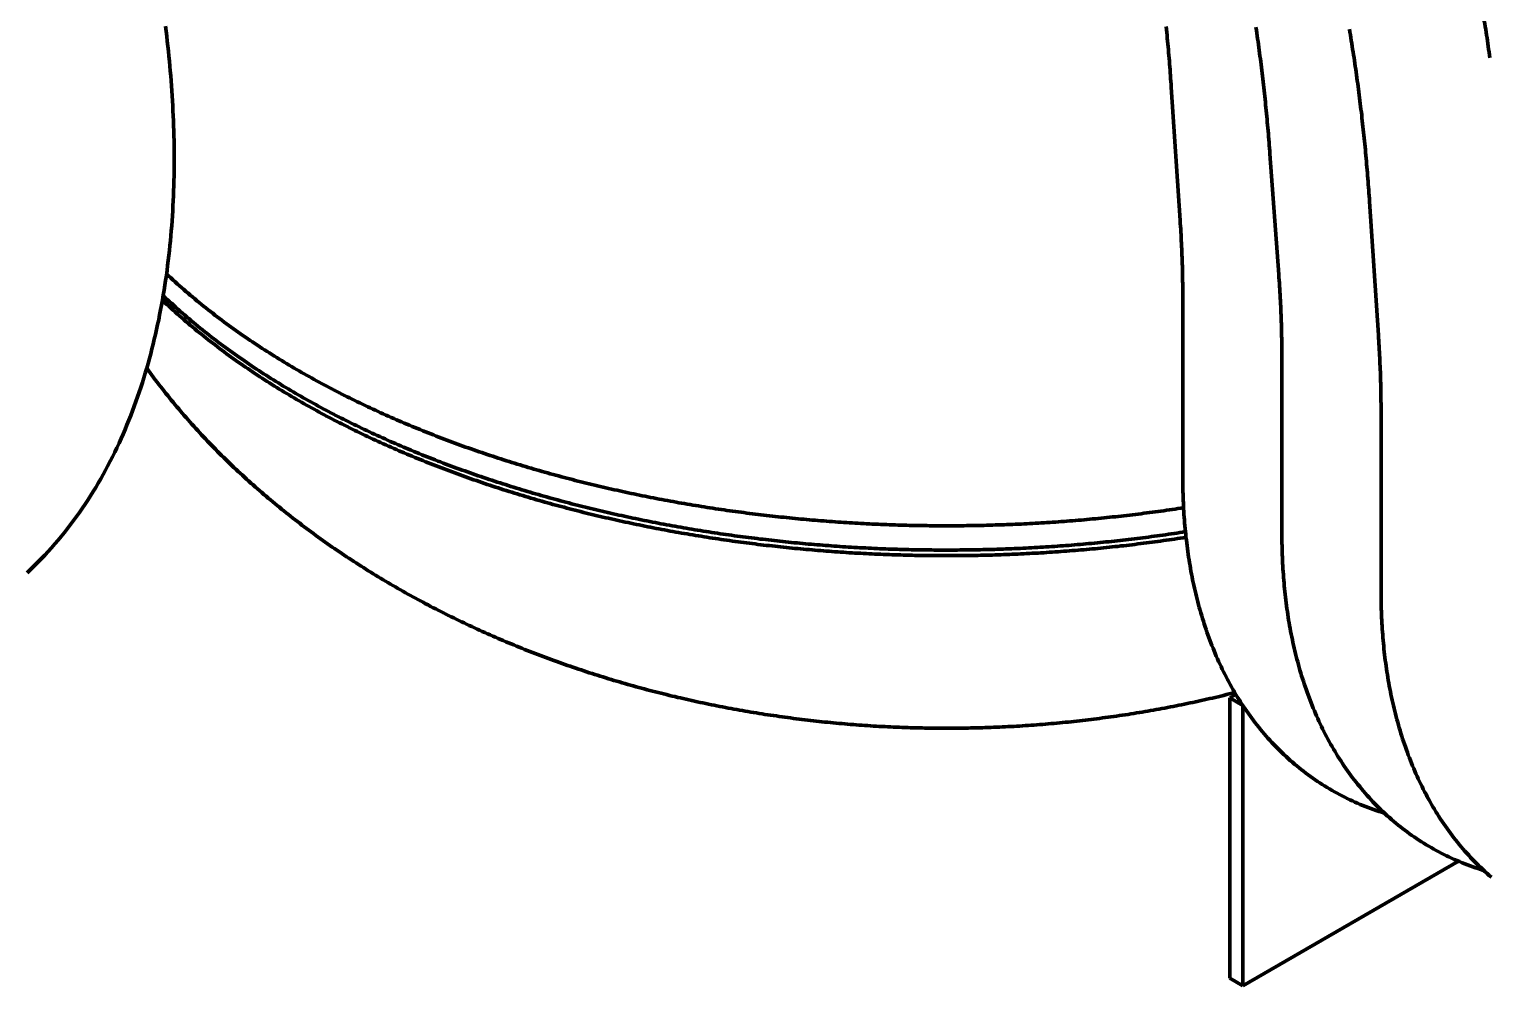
# Model space of a CAD drawing. Header units: millimetres. Extents: x 0 to 2382, y 0 to 420.
# Drawn here: x 309.89 to 335.41, y 52.69 to 69.4 of the extents above; entities that cross this region are included whole.
import ezdxf

# ---------------------------------------------------------------- set-up
doc = ezdxf.new("R2010")
doc.units = ezdxf.units.MM
doc.layers.add('01-VISIBLE', color=7, linetype='CONTINUOUS', lineweight=70)

msp = doc.modelspace()

# ---------------------------------------------------------------- linework, layer by layer
at = {"layer": '01-VISIBLE'}
for p, q in [((330.002, 66.059), (329.846, 68.389)), ((331.725, 65.116), (331.571, 67.223)), ((333.467, 64.058), (333.311, 66.389)), ((330.048, 61.573), (330.048, 64.653)), ((331.78, 60.572), (331.78, 63.581)), ((333.513, 59.572), (333.513, 62.653)), ((330.976, 57.777), (330.869, 57.715)), ((330.869, 52.816), (330.869, 57.715)), ((330.869, 57.715), (331.096, 57.584)), ((331.097, 57.585), (331.096, 57.584)), ((331.096, 52.685), (331.096, 57.584)), ((334.866, 54.862), (331.096, 52.685)), ((330.869, 52.816), (331.096, 52.685))]:
    msp.add_line(p, q, dxfattribs=at)
for points in [[(335.415, 68.901), (335.408, 68.951), (335.401, 69.001), (335.393, 69.051), (335.386, 69.101), (335.379, 69.15), (335.371, 69.2), (335.364, 69.25), (335.356, 69.3), (335.349, 69.35), (335.341, 69.399), (335.333, 69.449), (335.325, 69.499), (335.317, 69.549), (335.309, 69.599), (335.301, 69.648), (335.292, 69.698), (335.284, 69.748), (335.276, 69.797)], [(309.851, 59.904), (309.915, 59.964), (309.978, 60.025), (310.04, 60.086), (310.101, 60.148), (310.161, 60.211), (310.221, 60.275), (310.279, 60.34), (310.337, 60.406), (310.394, 60.472), (310.45, 60.539), (310.505, 60.607), (310.559, 60.675), (310.612, 60.744), (310.665, 60.814), (310.716, 60.885), (310.767, 60.956), (310.817, 61.028), (310.866, 61.1), (310.914, 61.173), (310.961, 61.247), (311.007, 61.321), (311.052, 61.395), (311.097, 61.471), (311.14, 61.546), (311.183, 61.622), (311.225, 61.699), (311.266, 61.776), (311.306, 61.854), (311.346, 61.932), (311.384, 62.01), (311.422, 62.089), (311.459, 62.168), (311.495, 62.247), (311.53, 62.327), (311.565, 62.407), (311.598, 62.488), (311.631, 62.569), (311.663, 62.65), (311.695, 62.732), (311.725, 62.814), (311.755, 62.896), (311.784, 62.978), (311.812, 63.061), (311.84, 63.143), (311.867, 63.227), (311.893, 63.31), (311.918, 63.393), (311.943, 63.477), (311.967, 63.561), (311.99, 63.645), (312.013, 63.73), (312.035, 63.814), (312.056, 63.899), (312.076, 63.984), (312.096, 64.069), (312.116, 64.154), (312.134, 64.239), (312.152, 64.325), (312.169, 64.411), (312.186, 64.496), (312.202, 64.582), (312.218, 64.668), (312.232, 64.754), (312.247, 64.84), (312.26, 64.927), (312.273, 65.013), (312.286, 65.099), (312.298, 65.186), (312.309, 65.272), (312.32, 65.359), (312.33, 65.446), (312.339, 65.533), (312.348, 65.62), (312.357, 65.706), (312.365, 65.793), (312.372, 65.88), (312.379, 65.968), (312.385, 66.055), (312.391, 66.142), (312.397, 66.229), (312.401, 66.316), (312.406, 66.403), (312.41, 66.491), (312.413, 66.578), (312.416, 66.665), (312.418, 66.752), (312.42, 66.84), (312.421, 66.927), (312.422, 67.014), (312.423, 67.102), (312.423, 67.189), (312.422, 67.276), (312.421, 67.364), (312.42, 67.451), (312.418, 67.538), (312.416, 67.626), (312.413, 67.713), (312.41, 67.8), (312.406, 67.887), (312.402, 67.975), (312.398, 68.062), (312.393, 68.149), (312.388, 68.236), (312.382, 68.323), (312.376, 68.411), (312.369, 68.498), (312.362, 68.585), (312.355, 68.672), (312.347, 68.759), (312.339, 68.846), (312.331, 68.933), (312.322, 69.02), (312.312, 69.106), (312.303, 69.193), (312.293, 69.28), (312.282, 69.367), (312.272, 69.453)], [(329.846, 68.389), (329.843, 68.44), (329.839, 68.49), (329.836, 68.541), (329.832, 68.591), (329.828, 68.641), (329.825, 68.692), (329.821, 68.742), (329.817, 68.793), (329.813, 68.843), (329.809, 68.894), (329.804, 68.944), (329.8, 68.994), (329.796, 69.045), (329.791, 69.095), (329.787, 69.146), (329.782, 69.196), (329.777, 69.246), (329.773, 69.297), (329.768, 69.347), (329.763, 69.397), (329.758, 69.448)], [(331.571, 67.223), (331.567, 67.273), (331.563, 67.324), (331.559, 67.374), (331.555, 67.425), (331.551, 67.475), (331.547, 67.525), (331.543, 67.576), (331.538, 67.626), (331.534, 67.677), (331.53, 67.727), (331.525, 67.777), (331.52, 67.828), (331.516, 67.878), (331.511, 67.929), (331.506, 67.979), (331.501, 68.029), (331.496, 68.08), (331.491, 68.13), (331.486, 68.18), (331.48, 68.231), (331.475, 68.281), (331.469, 68.331), (331.464, 68.382), (331.458, 68.432), (331.453, 68.482), (331.447, 68.533), (331.441, 68.583), (331.435, 68.633), (331.429, 68.683), (331.423, 68.734), (331.416, 68.784), (331.41, 68.834), (331.404, 68.884), (331.397, 68.934), (331.391, 68.985), (331.384, 69.035), (331.377, 69.085), (331.37, 69.135), (331.363, 69.185), (331.356, 69.235), (331.349, 69.285), (331.342, 69.335), (331.335, 69.385), (331.327, 69.436)], [(333.311, 66.389), (333.308, 66.439), (333.304, 66.49), (333.301, 66.54), (333.297, 66.591), (333.293, 66.641), (333.289, 66.691), (333.286, 66.742), (333.282, 66.792), (333.278, 66.843), (333.273, 66.893), (333.269, 66.944), (333.265, 66.994), (333.261, 67.044), (333.256, 67.095), (333.252, 67.145), (333.247, 67.196), (333.242, 67.246), (333.238, 67.296), (333.233, 67.347), (333.228, 67.397), (333.223, 67.447), (333.218, 67.498), (333.212, 67.548), (333.207, 67.598), (333.202, 67.649), (333.196, 67.699), (333.191, 67.749), (333.185, 67.8), (333.179, 67.85), (333.174, 67.9), (333.168, 67.95), (333.162, 68.001), (333.156, 68.051), (333.15, 68.101), (333.143, 68.151), (333.137, 68.201), (333.131, 68.252), (333.124, 68.302), (333.118, 68.352), (333.111, 68.402), (333.104, 68.452), (333.097, 68.502), (333.091, 68.552), (333.083, 68.603), (333.076, 68.653), (333.069, 68.703), (333.062, 68.753), (333.055, 68.803), (333.047, 68.853), (333.04, 68.903), (333.032, 68.953), (333.024, 69.003), (333.016, 69.053), (333.009, 69.103), (333.001, 69.153), (332.992, 69.203), (332.984, 69.253), (332.976, 69.303), (332.968, 69.352), (332.959, 69.402)], [(330.048, 64.653), (330.048, 64.704), (330.048, 64.754), (330.047, 64.804), (330.047, 64.854), (330.046, 64.905), (330.046, 64.955), (330.045, 65.005), (330.044, 65.055), (330.043, 65.105), (330.042, 65.156), (330.041, 65.206), (330.04, 65.256), (330.038, 65.306), (330.037, 65.356), (330.035, 65.407), (330.033, 65.457), (330.031, 65.507), (330.029, 65.557), (330.027, 65.607), (330.025, 65.657), (330.022, 65.708), (330.02, 65.758), (330.017, 65.808), (330.014, 65.858), (330.011, 65.908), (330.008, 65.958), (330.005, 66.008), (330.002, 66.059)], [(312.289, 65.124), (312.326, 65.09), (312.363, 65.056), (312.4, 65.021), (312.438, 64.988), (312.475, 64.954), (312.513, 64.92), (312.551, 64.887), (312.589, 64.854), (312.627, 64.821), (312.665, 64.788), (312.704, 64.755), (312.742, 64.723), (312.781, 64.69), (312.82, 64.658), (312.859, 64.626), (312.898, 64.594), (312.937, 64.563), (312.977, 64.531), (313.016, 64.5), (313.056, 64.469), (313.096, 64.438), (313.136, 64.407), (313.176, 64.376), (313.216, 64.346), (313.257, 64.316), (313.297, 64.285), (313.338, 64.256), (313.378, 64.226), (313.419, 64.196), (313.46, 64.167), (313.501, 64.137), (313.542, 64.108), (313.584, 64.079), (313.625, 64.05), (313.667, 64.022), (313.708, 63.993), (313.75, 63.965), (313.792, 63.937), (313.834, 63.909), (313.876, 63.881), (313.918, 63.853), (313.96, 63.825), (314.003, 63.798), (314.045, 63.771), (314.088, 63.744), (314.13, 63.717), (314.173, 63.69), (314.216, 63.663), (314.259, 63.637), (314.302, 63.61), (314.345, 63.584), (314.388, 63.558), (314.432, 63.532), (314.475, 63.507), (314.519, 63.481), (314.562, 63.455), (314.606, 63.43)], [(331.78, 63.581), (331.78, 63.633), (331.78, 63.684), (331.78, 63.735), (331.779, 63.786), (331.779, 63.837), (331.778, 63.889), (331.777, 63.94), (331.776, 63.991), (331.775, 64.042), (331.774, 64.093), (331.773, 64.145), (331.772, 64.196), (331.77, 64.247), (331.769, 64.298), (331.767, 64.349), (331.765, 64.4), (331.763, 64.452), (331.761, 64.503), (331.759, 64.554), (331.756, 64.605), (331.754, 64.656), (331.751, 64.707), (331.748, 64.759), (331.745, 64.81), (331.742, 64.861), (331.739, 64.912), (331.736, 64.963), (331.733, 65.014), (331.729, 65.065), (331.725, 65.116)], [(312.218, 64.669), (312.254, 64.635), (312.291, 64.6), (312.328, 64.566), (312.365, 64.531), (312.402, 64.497), (312.439, 64.463), (312.477, 64.43), (312.515, 64.396), (312.552, 64.363), (312.59, 64.33), (312.628, 64.297), (312.667, 64.264), (312.705, 64.231), (312.744, 64.199), (312.782, 64.166), (312.821, 64.134), (312.86, 64.102), (312.899, 64.071), (312.939, 64.039), (312.978, 64.008), (313.018, 63.976), (313.057, 63.945), (313.097, 63.914), (313.137, 63.884), (313.177, 63.853), (313.217, 63.822), (313.258, 63.792), (313.298, 63.762), (313.339, 63.732), (313.379, 63.702), (313.42, 63.673), (313.461, 63.643), (313.502, 63.614), (313.543, 63.585), (313.585, 63.556), (313.626, 63.527), (313.668, 63.499), (313.709, 63.47), (313.751, 63.442), (313.793, 63.414), (313.835, 63.386), (313.877, 63.358), (313.919, 63.33), (313.961, 63.302), (314.003, 63.275), (314.046, 63.248), (314.088, 63.221), (314.131, 63.194), (314.174, 63.167), (314.216, 63.14), (314.259, 63.114), (314.302, 63.088), (314.345, 63.062), (314.389, 63.035), (314.432, 63.01), (314.475, 62.984), (314.519, 62.958), (314.562, 62.933), (314.606, 62.908)], [(312.231, 64.743), (312.267, 64.709), (312.305, 64.674), (312.342, 64.64), (312.379, 64.606), (312.417, 64.572), (312.454, 64.538), (312.492, 64.505), (312.53, 64.471), (312.568, 64.438), (312.607, 64.405), (312.645, 64.372), (312.684, 64.339), (312.722, 64.307), (312.761, 64.275), (312.8, 64.242), (312.839, 64.21), (312.879, 64.179), (312.918, 64.147), (312.958, 64.115), (312.997, 64.084), (313.037, 64.053), (313.077, 64.022), (313.117, 63.991), (313.157, 63.96), (313.198, 63.93), (313.238, 63.9), (313.279, 63.869), (313.32, 63.839), (313.36, 63.81), (313.401, 63.78), (313.442, 63.75), (313.484, 63.721), (313.525, 63.692), (313.566, 63.663), (313.608, 63.634), (313.65, 63.605), (313.691, 63.577), (313.733, 63.548), (313.775, 63.52), (313.817, 63.492), (313.859, 63.464), (313.902, 63.436), (313.944, 63.409), (313.986, 63.381), (314.029, 63.354), (314.072, 63.327), (314.114, 63.3), (314.157, 63.273), (314.2, 63.246), (314.243, 63.22), (314.286, 63.193), (314.33, 63.167), (314.373, 63.141), (314.416, 63.115), (314.46, 63.089), (314.504, 63.063), (314.547, 63.038), (314.591, 63.013)], [(333.513, 62.653), (333.513, 62.703), (333.512, 62.753), (333.512, 62.804), (333.512, 62.854), (333.511, 62.904), (333.511, 62.954), (333.51, 63.005), (333.509, 63.055), (333.508, 63.105), (333.507, 63.155), (333.506, 63.205), (333.504, 63.256), (333.503, 63.306), (333.501, 63.356), (333.5, 63.406), (333.498, 63.456), (333.496, 63.507), (333.494, 63.557), (333.492, 63.607), (333.49, 63.657), (333.487, 63.707), (333.485, 63.757), (333.482, 63.807), (333.479, 63.858), (333.476, 63.908), (333.473, 63.958), (333.47, 64.008), (333.467, 64.058)], [(311.943, 63.477), (311.973, 63.437), (312.002, 63.396), (312.032, 63.356), (312.063, 63.316), (312.093, 63.276), (312.123, 63.236), (312.154, 63.196), (312.185, 63.156), (312.216, 63.117), (312.247, 63.077), (312.278, 63.038), (312.31, 62.999), (312.341, 62.959), (312.373, 62.921), (312.405, 62.882), (312.437, 62.843), (312.469, 62.804), (312.502, 62.766), (312.534, 62.728), (312.567, 62.689), (312.6, 62.651), (312.633, 62.614), (312.666, 62.576), (312.699, 62.538), (312.733, 62.501), (312.766, 62.463), (312.8, 62.426), (312.834, 62.389), (312.868, 62.352), (312.902, 62.315), (312.936, 62.278), (312.971, 62.242), (313.006, 62.205), (313.04, 62.169), (313.075, 62.133), (313.11, 62.097), (313.145, 62.061), (313.181, 62.025), (313.216, 61.989), (313.252, 61.954), (313.288, 61.919), (313.323, 61.883), (313.359, 61.848), (313.396, 61.813), (313.432, 61.778), (313.468, 61.744), (313.505, 61.709), (313.541, 61.675), (313.578, 61.641), (313.615, 61.606), (313.652, 61.572), (313.689, 61.539), (313.726, 61.505), (313.764, 61.471), (313.801, 61.438), (313.839, 61.405), (313.877, 61.371), (313.915, 61.338), (313.953, 61.305), (313.991, 61.273), (314.029, 61.24), (314.067, 61.208), (314.106, 61.175), (314.144, 61.143), (314.183, 61.111), (314.222, 61.079), (314.261, 61.047), (314.3, 61.016), (314.339, 60.984), (314.378, 60.953), (314.418, 60.921), (314.457, 60.89), (314.497, 60.859), (314.536, 60.828), (314.576, 60.798), (314.616, 60.767), (314.656, 60.737), (314.696, 60.706), (314.736, 60.676), (314.777, 60.646), (314.817, 60.616), (314.858, 60.587), (314.898, 60.557), (314.939, 60.527), (314.98, 60.498), (315.021, 60.469), (315.062, 60.44), (315.103, 60.411), (315.144, 60.382), (315.185, 60.353), (315.227, 60.325), (315.268, 60.296), (315.31, 60.268), (315.351, 60.24), (315.393, 60.212), (315.435, 60.184), (315.477, 60.156), (315.519, 60.129), (315.561, 60.101), (315.603, 60.074), (315.645, 60.047), (315.688, 60.019), (315.73, 59.993), (315.772, 59.966), (315.815, 59.939), (315.858, 59.913), (315.901, 59.886), (315.943, 59.86), (315.986, 59.834), (316.029, 59.808), (316.072, 59.782), (316.116, 59.756), (316.159, 59.731), (316.202, 59.705), (316.246, 59.68), (316.289, 59.655)], [(314.606, 63.43), (314.649, 63.405), (314.693, 63.38), (314.736, 63.356), (314.78, 63.331), (314.824, 63.307), (314.867, 63.283), (314.911, 63.258), (314.955, 63.234), (314.999, 63.211), (315.043, 63.187), (315.088, 63.163), (315.132, 63.14), (315.176, 63.117), (315.221, 63.094), (315.265, 63.071), (315.309, 63.048), (315.354, 63.025), (315.399, 63.002), (315.444, 62.98), (315.488, 62.958), (315.533, 62.935), (315.578, 62.913), (315.623, 62.891), (315.668, 62.87), (315.713, 62.848), (315.758, 62.826), (315.804, 62.805), (315.849, 62.784), (315.894, 62.763), (315.94, 62.742), (315.985, 62.721), (316.031, 62.7), (316.077, 62.679), (316.122, 62.659), (316.168, 62.639), (316.214, 62.618), (316.26, 62.598), (316.305, 62.578), (316.351, 62.558), (316.397, 62.539), (316.443, 62.519), (316.49, 62.499), (316.536, 62.48), (316.582, 62.461), (316.628, 62.442), (316.674, 62.423), (316.721, 62.404), (316.767, 62.385), (316.814, 62.366), (316.86, 62.348), (316.907, 62.33), (316.953, 62.311), (317, 62.293), (317.047, 62.275), (317.093, 62.257), (317.14, 62.239), (317.187, 62.222), (317.234, 62.204), (317.281, 62.187), (317.328, 62.169), (317.375, 62.152), (317.422, 62.135), (317.469, 62.118), (317.516, 62.101), (317.563, 62.084), (317.611, 62.068), (317.658, 62.051), (317.705, 62.035), (317.752, 62.019), (317.8, 62.002), (317.847, 61.986), (317.895, 61.97), (317.942, 61.955), (317.99, 61.939), (318.037, 61.923), (318.085, 61.908), (318.132, 61.892), (318.18, 61.877), (318.228, 61.862), (318.276, 61.847), (318.323, 61.832), (318.371, 61.817), (318.419, 61.802), (318.467, 61.788), (318.515, 61.773), (318.563, 61.759), (318.611, 61.745), (318.659, 61.73), (318.707, 61.716), (318.755, 61.702), (318.803, 61.689), (318.851, 61.675), (318.899, 61.661), (318.947, 61.648), (318.996, 61.634), (319.044, 61.621), (319.092, 61.608), (319.141, 61.595), (319.189, 61.582), (319.237, 61.569), (319.286, 61.556), (319.334, 61.543), (319.382, 61.531), (319.431, 61.518), (319.479, 61.506), (319.528, 61.494), (319.577, 61.481), (319.625, 61.469), (319.674, 61.457), (319.722, 61.446), (319.771, 61.434), (319.82, 61.422), (319.868, 61.411), (319.917, 61.399), (319.966, 61.388), (320.015, 61.377), (320.064, 61.365), (320.112, 61.354), (320.161, 61.344), (320.21, 61.333), (320.259, 61.322), (320.308, 61.311), (320.357, 61.301), (320.406, 61.29), (320.455, 61.28), (320.504, 61.27), (320.553, 61.26), (320.602, 61.25), (320.651, 61.24), (320.7, 61.23), (320.749, 61.22), (320.798, 61.211), (320.847, 61.201), (320.896, 61.192), (320.946, 61.182), (320.995, 61.173), (321.044, 61.164), (321.093, 61.155), (321.143, 61.146), (321.192, 61.137), (321.241, 61.128), (321.29, 61.12), (321.34, 61.111), (321.389, 61.103), (321.438, 61.094), (321.488, 61.086), (321.537, 61.078), (321.587, 61.07), (321.636, 61.062), (321.685, 61.054), (321.735, 61.046), (321.784, 61.038), (321.834, 61.031), (321.883, 61.023), (321.933, 61.016), (321.982, 61.009), (322.032, 61.001), (322.081, 60.994), (322.131, 60.987), (322.181, 60.98), (322.23, 60.973), (322.28, 60.967), (322.329, 60.96), (322.379, 60.954), (322.429, 60.947), (322.478, 60.941), (322.528, 60.934), (322.578, 60.928), (322.627, 60.922), (322.677, 60.916), (322.727, 60.91), (322.776, 60.905), (322.826, 60.899), (322.876, 60.893), (322.926, 60.888), (322.975, 60.882), (323.025, 60.877), (323.075, 60.872), (323.125, 60.867), (323.175, 60.861), (323.224, 60.857), (323.274, 60.852), (323.324, 60.847), (323.374, 60.842), (323.424, 60.838), (323.474, 60.833), (323.523, 60.829), (323.573, 60.824), (323.623, 60.82), (323.673, 60.816), (323.723, 60.812), (323.773, 60.808), (323.823, 60.804), (323.873, 60.8), (323.923, 60.797), (323.973, 60.793), (324.023, 60.79), (324.072, 60.786), (324.122, 60.783), (324.172, 60.78), (324.222, 60.777), (324.272, 60.774), (324.322, 60.771), (324.372, 60.768), (324.422, 60.765), (324.472, 60.762), (324.522, 60.76), (324.572, 60.757), (324.622, 60.755), (324.672, 60.753), (324.722, 60.75), (324.772, 60.748), (324.822, 60.746), (324.872, 60.744), (324.922, 60.742), (324.972, 60.741), (325.022, 60.739), (325.072, 60.737), (325.122, 60.736), (325.172, 60.735), (325.222, 60.733), (325.273, 60.732), (325.323, 60.731), (325.373, 60.73), (325.423, 60.729), (325.473, 60.728), (325.523, 60.727), (325.573, 60.727), (325.623, 60.726), (325.673, 60.726), (325.723, 60.725), (325.773, 60.725), (325.823, 60.725), (325.873, 60.725), (325.923, 60.725), (325.973, 60.725), (326.023, 60.725), (326.073, 60.725), (326.123, 60.725), (326.174, 60.726), (326.224, 60.726), (326.274, 60.727), (326.324, 60.727), (326.374, 60.728), (326.424, 60.729), (326.474, 60.73), (326.524, 60.731), (326.574, 60.732), (326.624, 60.733), (326.674, 60.735), (326.724, 60.736), (326.774, 60.738), (326.824, 60.739), (326.874, 60.741), (326.924, 60.743), (326.974, 60.745), (327.024, 60.747), (327.074, 60.749), (327.124, 60.751), (327.174, 60.753), (327.224, 60.755), (327.274, 60.758), (327.324, 60.76), (327.374, 60.763), (327.424, 60.765), (327.474, 60.768), (327.524, 60.771), (327.574, 60.774), (327.624, 60.777), (327.674, 60.78), (327.724, 60.783), (327.774, 60.787), (327.824, 60.79), (327.874, 60.794), (327.924, 60.797), (327.974, 60.801), (328.024, 60.805), (328.074, 60.809), (328.123, 60.813), (328.173, 60.817), (328.223, 60.821), (328.273, 60.825), (328.323, 60.829), (328.373, 60.834), (328.423, 60.838), (328.473, 60.843), (328.522, 60.848), (328.572, 60.852), (328.622, 60.857), (328.672, 60.862), (328.722, 60.867), (328.771, 60.872), (328.821, 60.878), (328.871, 60.883), (328.921, 60.888), (328.97, 60.894), (329.02, 60.9), (329.07, 60.905), (329.12, 60.911), (329.169, 60.917), (329.219, 60.923), (329.269, 60.929), (329.318, 60.935), (329.368, 60.942), (329.418, 60.948), (329.467, 60.954), (329.517, 60.961), (329.567, 60.968), (329.616, 60.974), (329.666, 60.981), (329.715, 60.988), (329.765, 60.995), (329.814, 61.002), (329.864, 61.01), (329.914, 61.017), (329.963, 61.024), (330.013, 61.032), (330.062, 61.04)], [(330.094, 60.62), (330.045, 60.612), (329.995, 60.605), (329.946, 60.597), (329.896, 60.59), (329.847, 60.582), (329.797, 60.575), (329.748, 60.568), (329.698, 60.561), (329.648, 60.554), (329.599, 60.547), (329.549, 60.541), (329.5, 60.534), (329.45, 60.527), (329.4, 60.521), (329.351, 60.515), (329.301, 60.508), (329.251, 60.502), (329.202, 60.496), (329.152, 60.49), (329.102, 60.484), (329.053, 60.479), (329.003, 60.473), (328.953, 60.467), (328.903, 60.462), (328.854, 60.456), (328.804, 60.451), (328.754, 60.446), (328.704, 60.441), (328.654, 60.436), (328.605, 60.431), (328.555, 60.426), (328.505, 60.421), (328.455, 60.416), (328.405, 60.412), (328.355, 60.407), (328.306, 60.403), (328.256, 60.399), (328.206, 60.395), (328.156, 60.39), (328.106, 60.386), (328.056, 60.382), (328.006, 60.379), (327.956, 60.375), (327.906, 60.371), (327.856, 60.368), (327.807, 60.364), (327.757, 60.361), (327.707, 60.357), (327.657, 60.354), (327.607, 60.351), (327.557, 60.348), (327.507, 60.345), (327.457, 60.342), (327.407, 60.34), (327.357, 60.337), (327.307, 60.334), (327.257, 60.332), (327.207, 60.33), (327.157, 60.327), (327.107, 60.325), (327.057, 60.323), (327.007, 60.321), (326.957, 60.319), (326.907, 60.317), (326.857, 60.315), (326.807, 60.314), (326.757, 60.312), (326.707, 60.311), (326.657, 60.309), (326.607, 60.308), (326.557, 60.307), (326.507, 60.306), (326.457, 60.305), (326.406, 60.304), (326.356, 60.303), (326.306, 60.302), (326.256, 60.302), (326.206, 60.301), (326.156, 60.301), (326.106, 60.3), (326.056, 60.3), (326.006, 60.3), (325.956, 60.3), (325.906, 60.3), (325.856, 60.3), (325.806, 60.3), (325.756, 60.3), (325.706, 60.3), (325.656, 60.301), (325.606, 60.301), (325.556, 60.302), (325.506, 60.303), (325.455, 60.304), (325.405, 60.304), (325.355, 60.305), (325.305, 60.306), (325.255, 60.308), (325.205, 60.309), (325.155, 60.31), (325.105, 60.312), (325.055, 60.313), (325.005, 60.315), (324.955, 60.316), (324.905, 60.318), (324.855, 60.32), (324.805, 60.322), (324.755, 60.324), (324.705, 60.326), (324.655, 60.329), (324.605, 60.331), (324.555, 60.333), (324.505, 60.336), (324.455, 60.338), (324.405, 60.341), (324.355, 60.344), (324.305, 60.347), (324.255, 60.35), (324.205, 60.353), (324.155, 60.356), (324.105, 60.359), (324.055, 60.363), (324.005, 60.366), (323.955, 60.37), (323.906, 60.373), (323.856, 60.377), (323.806, 60.381), (323.756, 60.385), (323.706, 60.389), (323.656, 60.393), (323.606, 60.397), (323.556, 60.401), (323.506, 60.405), (323.457, 60.41), (323.407, 60.414), (323.357, 60.419), (323.307, 60.424), (323.257, 60.429), (323.207, 60.433), (323.158, 60.438), (323.108, 60.443), (323.058, 60.449), (323.008, 60.454), (322.959, 60.459), (322.909, 60.465), (322.859, 60.47), (322.809, 60.476), (322.76, 60.482), (322.71, 60.488), (322.66, 60.493), (322.61, 60.5), (322.561, 60.506), (322.511, 60.512), (322.461, 60.518), (322.412, 60.525), (322.362, 60.531), (322.313, 60.538), (322.263, 60.544), (322.213, 60.551), (322.164, 60.558), (322.114, 60.565), (322.065, 60.572), (322.015, 60.579), (321.966, 60.586), (321.916, 60.594), (321.867, 60.601), (321.817, 60.609), (321.768, 60.616), (321.718, 60.624), (321.669, 60.632), (321.619, 60.64), (321.57, 60.648), (321.52, 60.656), (321.471, 60.664), (321.422, 60.672), (321.372, 60.681), (321.323, 60.689), (321.274, 60.698), (321.224, 60.707), (321.175, 60.715), (321.126, 60.724), (321.077, 60.733), (321.027, 60.742), (320.978, 60.751), (320.929, 60.761), (320.88, 60.77), (320.831, 60.78), (320.782, 60.789), (320.733, 60.799), (320.683, 60.809), (320.634, 60.818), (320.585, 60.828), (320.536, 60.839), (320.487, 60.849), (320.438, 60.859), (320.389, 60.869), (320.34, 60.88), (320.291, 60.89), (320.243, 60.901), (320.194, 60.912), (320.145, 60.923), (320.096, 60.934), (320.047, 60.945), (319.998, 60.956), (319.95, 60.967), (319.901, 60.979), (319.852, 60.99), (319.803, 61.002), (319.755, 61.013), (319.706, 61.025), (319.657, 61.037), (319.609, 61.049), (319.56, 61.061), (319.512, 61.073), (319.463, 61.086), (319.415, 61.098), (319.366, 61.11), (319.318, 61.123), (319.269, 61.136), (319.221, 61.149), (319.173, 61.162), (319.124, 61.175), (319.076, 61.188), (319.028, 61.201), (318.98, 61.214), (318.931, 61.228), (318.883, 61.241), (318.835, 61.255), (318.787, 61.269), (318.739, 61.283), (318.691, 61.297), (318.643, 61.311), (318.595, 61.325), (318.547, 61.339), (318.499, 61.354), (318.451, 61.368), (318.403, 61.383), (318.355, 61.398), (318.307, 61.413), (318.26, 61.427), (318.212, 61.443), (318.164, 61.458), (318.117, 61.473), (318.069, 61.488), (318.021, 61.504), (317.974, 61.52), (317.926, 61.535), (317.879, 61.551), (317.831, 61.567), (317.784, 61.583), (317.737, 61.6), (317.689, 61.616), (317.642, 61.632), (317.595, 61.649), (317.548, 61.666), (317.5, 61.682), (317.453, 61.699), (317.406, 61.716), (317.359, 61.733), (317.312, 61.751), (317.265, 61.768), (317.218, 61.785), (317.172, 61.803), (317.125, 61.821), (317.078, 61.839), (317.031, 61.856), (316.985, 61.875), (316.938, 61.893), (316.891, 61.911), (316.845, 61.929), (316.798, 61.948), (316.752, 61.967), (316.705, 61.985), (316.659, 62.004), (316.613, 62.023), (316.567, 62.043), (316.52, 62.062), (316.474, 62.081), (316.428, 62.101), (316.382, 62.12), (316.336, 62.14), (316.29, 62.16), (316.244, 62.18), (316.198, 62.2), (316.153, 62.22), (316.107, 62.241), (316.061, 62.261), (316.016, 62.282), (315.97, 62.303), (315.925, 62.324), (315.879, 62.345), (315.834, 62.366), (315.789, 62.387), (315.743, 62.409), (315.698, 62.43), (315.653, 62.452), (315.608, 62.474), (315.563, 62.496), (315.518, 62.518), (315.473, 62.54), (315.428, 62.562), (315.384, 62.585), (315.339, 62.607), (315.295, 62.63), (315.25, 62.653), (315.206, 62.676), (315.161, 62.699), (315.117, 62.722), (315.073, 62.746), (315.028, 62.769), (314.984, 62.793), (314.94, 62.817), (314.896, 62.841), (314.853, 62.865), (314.809, 62.889), (314.765, 62.914), (314.721, 62.938), (314.678, 62.963), (314.634, 62.988), (314.591, 63.013)], [(314.606, 62.908), (314.649, 62.883), (314.693, 62.858), (314.736, 62.833), (314.78, 62.809), (314.824, 62.784), (314.867, 62.76), (314.911, 62.736), (314.955, 62.712), (314.999, 62.688), (315.043, 62.665), (315.087, 62.641), (315.132, 62.618), (315.176, 62.594), (315.22, 62.571), (315.265, 62.548), (315.309, 62.525), (315.354, 62.503), (315.398, 62.48), (315.443, 62.458), (315.488, 62.435), (315.533, 62.413), (315.578, 62.391), (315.623, 62.369), (315.668, 62.347), (315.713, 62.326), (315.758, 62.304), (315.803, 62.283), (315.848, 62.262), (315.894, 62.24), (315.939, 62.219), (315.985, 62.199), (316.03, 62.178), (316.076, 62.157), (316.121, 62.137), (316.167, 62.116), (316.213, 62.096), (316.259, 62.076), (316.305, 62.056), (316.351, 62.036), (316.397, 62.016), (316.443, 61.997), (316.489, 61.977), (316.535, 61.958), (316.581, 61.939), (316.627, 61.92), (316.674, 61.901), (316.72, 61.882), (316.766, 61.863), (316.813, 61.844), (316.859, 61.826), (316.906, 61.807), (316.952, 61.789), (316.999, 61.771), (317.046, 61.753), (317.092, 61.735), (317.139, 61.717), (317.186, 61.7), (317.233, 61.682), (317.28, 61.665), (317.327, 61.647), (317.374, 61.63), (317.421, 61.613), (317.468, 61.596), (317.515, 61.579), (317.562, 61.562), (317.609, 61.546), (317.656, 61.529), (317.704, 61.513), (317.751, 61.497), (317.798, 61.48), (317.846, 61.464), (317.893, 61.448), (317.941, 61.433), (317.988, 61.417), (318.036, 61.401), (318.083, 61.386), (318.131, 61.37), (318.178, 61.355), (318.226, 61.34), (318.274, 61.325), (318.322, 61.31), (318.369, 61.295), (318.417, 61.28), (318.465, 61.266), (318.513, 61.251), (318.561, 61.237), (318.609, 61.223), (318.657, 61.209), (318.705, 61.194), (318.753, 61.18), (318.801, 61.167), (318.849, 61.153), (318.897, 61.139), (318.945, 61.126), (318.994, 61.112), (319.042, 61.099), (319.09, 61.086), (319.138, 61.073), (319.187, 61.06), (319.235, 61.047), (319.283, 61.034), (319.332, 61.021), (319.38, 61.009), (319.429, 60.996), (319.477, 60.984), (319.526, 60.972), (319.574, 60.959), (319.623, 60.947), (319.671, 60.935), (319.72, 60.924), (319.769, 60.912), (319.817, 60.9), (319.866, 60.889), (319.915, 60.877), (319.963, 60.866), (320.012, 60.855), (320.061, 60.844), (320.11, 60.833), (320.159, 60.822), (320.207, 60.811), (320.256, 60.8), (320.305, 60.789), (320.354, 60.779), (320.403, 60.768), (320.452, 60.758), (320.501, 60.748), (320.55, 60.738), (320.599, 60.728), (320.648, 60.718), (320.697, 60.708), (320.746, 60.698), (320.795, 60.689), (320.844, 60.679), (320.893, 60.67), (320.943, 60.66), (320.992, 60.651), (321.041, 60.642), (321.09, 60.633), (321.139, 60.624), (321.189, 60.615), (321.238, 60.606), (321.287, 60.598), (321.337, 60.589), (321.386, 60.581), (321.435, 60.572), (321.484, 60.564), (321.534, 60.556), (321.583, 60.548), (321.633, 60.54), (321.682, 60.532), (321.731, 60.524), (321.781, 60.516), (321.83, 60.509), (321.88, 60.501), (321.929, 60.494), (321.979, 60.487), (322.028, 60.479), (322.078, 60.472), (322.127, 60.465), (322.177, 60.458), (322.227, 60.451), (322.276, 60.445), (322.326, 60.438), (322.375, 60.431), (322.425, 60.425), (322.475, 60.419), (322.524, 60.412), (322.574, 60.406), (322.623, 60.4), (322.673, 60.394), (322.723, 60.388), (322.773, 60.382), (322.822, 60.377), (322.872, 60.371), (322.922, 60.366), (322.971, 60.36), (323.021, 60.355), (323.071, 60.35), (323.121, 60.344), (323.17, 60.339), (323.22, 60.334), (323.27, 60.33), (323.32, 60.325), (323.37, 60.32), (323.42, 60.315), (323.469, 60.311), (323.519, 60.307), (323.569, 60.302), (323.619, 60.298), (323.669, 60.294), (323.719, 60.29), (323.769, 60.286), (323.818, 60.282), (323.868, 60.278), (323.918, 60.275), (323.968, 60.271), (324.018, 60.267), (324.068, 60.264), (324.118, 60.261), (324.168, 60.258), (324.218, 60.254), (324.268, 60.251), (324.318, 60.248), (324.368, 60.246), (324.418, 60.243), (324.467, 60.24), (324.517, 60.238), (324.567, 60.235), (324.617, 60.233), (324.667, 60.23), (324.717, 60.228), (324.767, 60.226), (324.817, 60.224), (324.867, 60.222), (324.917, 60.22), (324.967, 60.218), (325.017, 60.217), (325.067, 60.215), (325.117, 60.214), (325.167, 60.212), (325.217, 60.211), (325.267, 60.21), (325.317, 60.209), (325.367, 60.207), (325.417, 60.207), (325.468, 60.206), (325.518, 60.205), (325.568, 60.204), (325.618, 60.204), (325.668, 60.203), (325.718, 60.203), (325.768, 60.202), (325.818, 60.202), (325.868, 60.202), (325.918, 60.202), (325.968, 60.202), (326.018, 60.202), (326.068, 60.202), (326.118, 60.203), (326.168, 60.203), (326.218, 60.204), (326.268, 60.204), (326.318, 60.205), (326.368, 60.206), (326.418, 60.206), (326.468, 60.207), (326.518, 60.208), (326.568, 60.21), (326.618, 60.211), (326.668, 60.212), (326.718, 60.213), (326.768, 60.215), (326.818, 60.217), (326.868, 60.218), (326.918, 60.22), (326.968, 60.222), (327.018, 60.224), (327.068, 60.226), (327.118, 60.228), (327.168, 60.23), (327.218, 60.232), (327.268, 60.235), (327.318, 60.237), (327.368, 60.24), (327.418, 60.243), (327.468, 60.245), (327.518, 60.248), (327.568, 60.251), (327.618, 60.254), (327.668, 60.257), (327.718, 60.261), (327.768, 60.264), (327.818, 60.267), (327.868, 60.271), (327.917, 60.274), (327.967, 60.278), (328.017, 60.282), (328.067, 60.286), (328.117, 60.29), (328.167, 60.294), (328.217, 60.298), (328.267, 60.302), (328.316, 60.306), (328.366, 60.311), (328.416, 60.315), (328.466, 60.32), (328.516, 60.324), (328.566, 60.329), (328.615, 60.334), (328.665, 60.339), (328.715, 60.344), (328.765, 60.349), (328.814, 60.354), (328.864, 60.36), (328.914, 60.365), (328.964, 60.371), (329.013, 60.376), (329.063, 60.382), (329.113, 60.388), (329.163, 60.394), (329.212, 60.4), (329.262, 60.406), (329.312, 60.412), (329.361, 60.418), (329.411, 60.425), (329.46, 60.431), (329.51, 60.438), (329.56, 60.444), (329.609, 60.451), (329.659, 60.458), (329.708, 60.465), (329.758, 60.472), (329.807, 60.479), (329.857, 60.486), (329.906, 60.493), (329.956, 60.501), (330.005, 60.508), (330.055, 60.516), (330.104, 60.524)], [(333.573, 55.702), (333.525, 55.717), (333.477, 55.733), (333.43, 55.749), (333.383, 55.765), (333.335, 55.782), (333.289, 55.8), (333.242, 55.818), (333.196, 55.836), (333.149, 55.856), (333.103, 55.875), (333.057, 55.895), (333.012, 55.916), (332.967, 55.937), (332.921, 55.959), (332.877, 55.981), (332.832, 56.004), (332.788, 56.027), (332.744, 56.051), (332.7, 56.075), (332.656, 56.1), (332.613, 56.125), (332.57, 56.15), (332.527, 56.177), (332.485, 56.203), (332.443, 56.23), (332.401, 56.258), (332.36, 56.286), (332.319, 56.314), (332.278, 56.343), (332.237, 56.373), (332.197, 56.403), (332.158, 56.433), (332.118, 56.464), (332.079, 56.495), (332.04, 56.527), (332.002, 56.559), (331.964, 56.591), (331.926, 56.624), (331.889, 56.658), (331.852, 56.691), (331.815, 56.726), (331.779, 56.76), (331.743, 56.795), (331.708, 56.83), (331.673, 56.866), (331.638, 56.902), (331.604, 56.939), (331.57, 56.975), (331.536, 57.013), (331.503, 57.05), (331.47, 57.088), (331.438, 57.126), (331.406, 57.165), (331.375, 57.204), (331.344, 57.243), (331.313, 57.282), (331.282, 57.322), (331.253, 57.362), (331.223, 57.403), (331.194, 57.443), (331.165, 57.484), (331.137, 57.525), (331.109, 57.567), (331.081, 57.609), (331.054, 57.651), (331.028, 57.693), (331.001, 57.736), (330.975, 57.778), (330.95, 57.822), (330.925, 57.865), (330.9, 57.908), (330.876, 57.952), (330.852, 57.996), (330.828, 58.04), (330.805, 58.085), (330.782, 58.129), (330.76, 58.174), (330.738, 58.219), (330.716, 58.264), (330.695, 58.309), (330.674, 58.355), (330.654, 58.401), (330.634, 58.446), (330.614, 58.492), (330.595, 58.539), (330.576, 58.585), (330.558, 58.631), (330.54, 58.678), (330.522, 58.725), (330.504, 58.772), (330.487, 58.819), (330.471, 58.866), (330.454, 58.913), (330.438, 58.961), (330.423, 59.008), (330.408, 59.056), (330.393, 59.104), (330.378, 59.152), (330.364, 59.2), (330.35, 59.248), (330.337, 59.296), (330.323, 59.344), (330.311, 59.393), (330.298, 59.441), (330.286, 59.49), (330.274, 59.538), (330.263, 59.587), (330.252, 59.636), (330.241, 59.685), (330.23, 59.733), (330.22, 59.782), (330.21, 59.832), (330.201, 59.881), (330.191, 59.93), (330.182, 59.979), (330.174, 60.028), (330.166, 60.078), (330.158, 60.127), (330.15, 60.177), (330.142, 60.226), (330.135, 60.276), (330.129, 60.325), (330.122, 60.375), (330.116, 60.424), (330.11, 60.474), (330.104, 60.524), (330.099, 60.574), (330.094, 60.623), (330.089, 60.673), (330.084, 60.723), (330.08, 60.773), (330.076, 60.823), (330.072, 60.873), (330.069, 60.923), (330.066, 60.972), (330.063, 61.022), (330.06, 61.072), (330.058, 61.122), (330.056, 61.172), (330.054, 61.222), (330.052, 61.272), (330.051, 61.322), (330.05, 61.372), (330.049, 61.423), (330.048, 61.473), (330.048, 61.523), (330.048, 61.573)], [(335.305, 54.702), (335.257, 54.717), (335.21, 54.732), (335.162, 54.748), (335.115, 54.765), (335.068, 54.782), (335.021, 54.8), (334.974, 54.818), (334.928, 54.836), (334.882, 54.855), (334.836, 54.875), (334.79, 54.895), (334.744, 54.916), (334.699, 54.937), (334.654, 54.959), (334.609, 54.981), (334.564, 55.003), (334.52, 55.027), (334.476, 55.05), (334.432, 55.075), (334.389, 55.099), (334.345, 55.124), (334.302, 55.15), (334.26, 55.176), (334.217, 55.203), (334.175, 55.23), (334.134, 55.258), (334.092, 55.286), (334.051, 55.314), (334.01, 55.343), (333.97, 55.373), (333.93, 55.403), (333.89, 55.433), (333.851, 55.464), (333.811, 55.495), (333.773, 55.527), (333.734, 55.559), (333.696, 55.591), (333.659, 55.624), (333.621, 55.658), (333.584, 55.691), (333.548, 55.725), (333.511, 55.76), (333.476, 55.795), (333.44, 55.83), (333.405, 55.866), (333.37, 55.902), (333.336, 55.938), (333.302, 55.975), (333.269, 56.012), (333.236, 56.05), (333.203, 56.088), (333.171, 56.126), (333.139, 56.165), (333.107, 56.203), (333.076, 56.243), (333.045, 56.282), (333.015, 56.322), (332.985, 56.362), (332.955, 56.402), (332.926, 56.443), (332.898, 56.484), (332.869, 56.525), (332.841, 56.567), (332.814, 56.609), (332.787, 56.651), (332.76, 56.693), (332.734, 56.735), (332.708, 56.778), (332.682, 56.821), (332.657, 56.865), (332.632, 56.908), (332.608, 56.952), (332.584, 56.996), (332.561, 57.04), (332.537, 57.084), (332.515, 57.129), (332.492, 57.174), (332.47, 57.219), (332.449, 57.264), (332.428, 57.309), (332.407, 57.355), (332.386, 57.4), (332.366, 57.446), (332.347, 57.492), (332.328, 57.538), (332.309, 57.585), (332.29, 57.631), (332.272, 57.678), (332.254, 57.725), (332.237, 57.772), (332.22, 57.819), (332.203, 57.866), (332.187, 57.913), (332.171, 57.961), (332.155, 58.008), (332.14, 58.056), (332.125, 58.104), (332.111, 58.151), (332.096, 58.199), (332.083, 58.247), (332.069, 58.296), (332.056, 58.344), (332.043, 58.392), (332.031, 58.441), (332.018, 58.489), (332.007, 58.538), (331.995, 58.587), (331.984, 58.635), (331.973, 58.684), (331.963, 58.733), (331.952, 58.782), (331.943, 58.831), (331.933, 58.88), (331.924, 58.93), (331.915, 58.979), (331.906, 59.028), (331.898, 59.077), (331.89, 59.127), (331.882, 59.176), (331.875, 59.226), (331.868, 59.275), (331.861, 59.325), (331.854, 59.375), (331.848, 59.424), (331.842, 59.474), (331.837, 59.524), (331.831, 59.573), (331.826, 59.623), (331.821, 59.673), (331.817, 59.723), (331.813, 59.773), (331.809, 59.823), (331.805, 59.872), (331.801, 59.922), (331.798, 59.972), (331.795, 60.022), (331.793, 60.072), (331.79, 60.122), (331.788, 60.172), (331.786, 60.222), (331.785, 60.272), (331.783, 60.322), (331.782, 60.372), (331.781, 60.422), (331.781, 60.472), (331.78, 60.522), (331.78, 60.572)], [(330.957, 57.809), (330.908, 57.797), (330.86, 57.785), (330.811, 57.773), (330.762, 57.761), (330.714, 57.749), (330.665, 57.737), (330.616, 57.726), (330.567, 57.714), (330.518, 57.703), (330.469, 57.692), (330.421, 57.681), (330.372, 57.67), (330.323, 57.659), (330.274, 57.649), (330.225, 57.638), (330.176, 57.628), (330.127, 57.617), (330.077, 57.607), (330.028, 57.597), (329.979, 57.587), (329.93, 57.577), (329.881, 57.568), (329.832, 57.558), (329.782, 57.549), (329.733, 57.539), (329.684, 57.53), (329.634, 57.521), (329.585, 57.512), (329.536, 57.503), (329.486, 57.495), (329.437, 57.486), (329.388, 57.477), (329.338, 57.469), (329.289, 57.461), (329.239, 57.453), (329.19, 57.445), (329.14, 57.437), (329.091, 57.429), (329.041, 57.422), (328.991, 57.414), (328.942, 57.407), (328.892, 57.399), (328.843, 57.392), (328.793, 57.385), (328.743, 57.378), (328.694, 57.372), (328.644, 57.365), (328.594, 57.359), (328.544, 57.352), (328.495, 57.346), (328.445, 57.34), (328.395, 57.334), (328.345, 57.328), (328.296, 57.322), (328.246, 57.316), (328.196, 57.311), (328.146, 57.305), (328.096, 57.3), (328.046, 57.295), (327.996, 57.29), (327.947, 57.285), (327.897, 57.28), (327.847, 57.275), (327.797, 57.271), (327.747, 57.266), (327.697, 57.262), (327.647, 57.258), (327.597, 57.254), (327.547, 57.25), (327.497, 57.246), (327.447, 57.242), (327.397, 57.238), (327.347, 57.235), (327.297, 57.232), (327.247, 57.228), (327.197, 57.225), (327.147, 57.222), (327.097, 57.219), (327.047, 57.217), (326.997, 57.214), (326.946, 57.211), (326.896, 57.209), (326.846, 57.207), (326.796, 57.205), (326.746, 57.203), (326.696, 57.201), (326.646, 57.199), (326.596, 57.197), (326.546, 57.196), (326.496, 57.194), (326.445, 57.193), (326.395, 57.192), (326.345, 57.191), (326.295, 57.19), (326.245, 57.189), (326.195, 57.188), (326.145, 57.187), (326.094, 57.187), (326.044, 57.187), (325.994, 57.186), (325.944, 57.186), (325.894, 57.186), (325.844, 57.186), (325.794, 57.187), (325.743, 57.187), (325.693, 57.187), (325.643, 57.188), (325.593, 57.189), (325.543, 57.19), (325.493, 57.191), (325.443, 57.192), (325.392, 57.193), (325.342, 57.194), (325.292, 57.196), (325.242, 57.197), (325.192, 57.199), (325.142, 57.201), (325.092, 57.203), (325.042, 57.205), (324.992, 57.207), (324.942, 57.209), (324.891, 57.212), (324.841, 57.214), (324.791, 57.217), (324.741, 57.219), (324.691, 57.222), (324.641, 57.225), (324.591, 57.228), (324.541, 57.232), (324.491, 57.235), (324.441, 57.239), (324.391, 57.242), (324.341, 57.246), (324.291, 57.25), (324.241, 57.254), (324.191, 57.258), (324.141, 57.262), (324.091, 57.266), (324.041, 57.271), (323.991, 57.275), (323.941, 57.28), (323.891, 57.285), (323.841, 57.29), (323.792, 57.295), (323.742, 57.3), (323.692, 57.305), (323.642, 57.311), (323.592, 57.316), (323.542, 57.322), (323.493, 57.328), (323.443, 57.334), (323.393, 57.34), (323.343, 57.346), (323.293, 57.352), (323.244, 57.359), (323.194, 57.365), (323.144, 57.372), (323.095, 57.379), (323.045, 57.386), (322.995, 57.393), (322.946, 57.4), (322.896, 57.407), (322.846, 57.414), (322.797, 57.422), (322.747, 57.429), (322.698, 57.437), (322.648, 57.445), (322.599, 57.453), (322.549, 57.461), (322.5, 57.469), (322.45, 57.478), (322.401, 57.486), (322.352, 57.495), (322.302, 57.503), (322.253, 57.512), (322.203, 57.521), (322.154, 57.53), (322.105, 57.539), (322.056, 57.549), (322.006, 57.558), (321.957, 57.568), (321.908, 57.578), (321.859, 57.587), (321.81, 57.597), (321.76, 57.607), (321.711, 57.618), (321.662, 57.628), (321.613, 57.638), (321.564, 57.649), (321.515, 57.66), (321.466, 57.67), (321.417, 57.681), (321.368, 57.692), (321.32, 57.703), (321.271, 57.715), (321.222, 57.726), (321.173, 57.738), (321.124, 57.749), (321.076, 57.761), (321.027, 57.773), (320.978, 57.785), (320.93, 57.797), (320.881, 57.81), (320.832, 57.822), (320.784, 57.835), (320.735, 57.847), (320.687, 57.86), (320.638, 57.873), (320.59, 57.886), (320.542, 57.899), (320.493, 57.912), (320.445, 57.926), (320.397, 57.939), (320.348, 57.953), (320.3, 57.967), (320.252, 57.981), (320.204, 57.995), (320.156, 58.009), (320.108, 58.023), (320.06, 58.038), (320.012, 58.052), (319.964, 58.067), (319.916, 58.082), (319.868, 58.096), (319.82, 58.111), (319.772, 58.127), (319.725, 58.142), (319.677, 58.157), (319.629, 58.173), (319.581, 58.189), (319.534, 58.204), (319.486, 58.22), (319.439, 58.236), (319.391, 58.252), (319.344, 58.269), (319.297, 58.285), (319.249, 58.302), (319.202, 58.318), (319.155, 58.335), (319.108, 58.352), (319.06, 58.369), (319.013, 58.386), (318.966, 58.404), (318.919, 58.421), (318.872, 58.439), (318.825, 58.456), (318.778, 58.474), (318.732, 58.492), (318.685, 58.51), (318.638, 58.529), (318.591, 58.547), (318.545, 58.565), (318.498, 58.584), (318.452, 58.603), (318.405, 58.622), (318.359, 58.641), (318.313, 58.66), (318.266, 58.679), (318.22, 58.698), (318.174, 58.718), (318.128, 58.737), (318.082, 58.757), (318.036, 58.777), (317.99, 58.797), (317.944, 58.817), (317.898, 58.837), (317.852, 58.858), (317.806, 58.878), (317.761, 58.899), (317.715, 58.92), (317.669, 58.941), (317.624, 58.962), (317.578, 58.983), (317.533, 59.004), (317.488, 59.026), (317.442, 59.047), (317.397, 59.069), (317.352, 59.091), (317.307, 59.113), (317.262, 59.135), (317.217, 59.157), (317.172, 59.18), (317.127, 59.202), (317.083, 59.225), (317.038, 59.247), (316.993, 59.27), (316.949, 59.293), (316.904, 59.316), (316.86, 59.34), (316.816, 59.363), (316.771, 59.387), (316.727, 59.41), (316.683, 59.434), (316.639, 59.458), (316.595, 59.482), (316.551, 59.506), (316.507, 59.531), (316.463, 59.555), (316.42, 59.58), (316.376, 59.605), (316.333, 59.63), (316.289, 59.655)], [(335.44, 54.581), (335.402, 54.614), (335.364, 54.648), (335.327, 54.681), (335.29, 54.715), (335.254, 54.75), (335.218, 54.785), (335.182, 54.82), (335.147, 54.856), (335.112, 54.892), (335.078, 54.928), (335.044, 54.965), (335.01, 55.002), (334.977, 55.04), (334.944, 55.078), (334.911, 55.116), (334.879, 55.155), (334.847, 55.193), (334.816, 55.233), (334.785, 55.272), (334.755, 55.312), (334.725, 55.352), (334.695, 55.393), (334.665, 55.433), (334.637, 55.474), (334.608, 55.516), (334.58, 55.557), (334.552, 55.599), (334.525, 55.641), (334.498, 55.683), (334.472, 55.726), (334.446, 55.769), (334.42, 55.812), (334.395, 55.855), (334.37, 55.899), (334.345, 55.943), (334.321, 55.987), (334.298, 56.031), (334.274, 56.076), (334.251, 56.12), (334.229, 56.165), (334.207, 56.21), (334.185, 56.255), (334.164, 56.301), (334.143, 56.346), (334.122, 56.392), (334.102, 56.438), (334.083, 56.484), (334.063, 56.531), (334.044, 56.577), (334.025, 56.624), (334.007, 56.67), (333.989, 56.717), (333.972, 56.764), (333.955, 56.811), (333.938, 56.859), (333.922, 56.906), (333.905, 56.954), (333.89, 57.001), (333.874, 57.049), (333.859, 57.097), (333.845, 57.145), (333.831, 57.193), (333.817, 57.241), (333.803, 57.29), (333.79, 57.338), (333.777, 57.386), (333.764, 57.435), (333.752, 57.484), (333.74, 57.532), (333.729, 57.581), (333.718, 57.63), (333.707, 57.679), (333.696, 57.728), (333.686, 57.777), (333.676, 57.826), (333.666, 57.876), (333.657, 57.925), (333.648, 57.974), (333.639, 58.024), (333.631, 58.073), (333.623, 58.123), (333.615, 58.172), (333.608, 58.222), (333.601, 58.272), (333.594, 58.321), (333.587, 58.371), (333.581, 58.421), (333.575, 58.471), (333.569, 58.521), (333.564, 58.57), (333.559, 58.62), (333.554, 58.67), (333.549, 58.72), (333.545, 58.77), (333.541, 58.82), (333.537, 58.87), (333.534, 58.92), (333.531, 58.97), (333.528, 59.021), (333.525, 59.071), (333.523, 59.121), (333.521, 59.171), (333.519, 59.221), (333.517, 59.271), (333.516, 59.321), (333.515, 59.372), (333.514, 59.422), (333.513, 59.472), (333.513, 59.522), (333.513, 59.572)]]:
    msp.add_lwpolyline(points, dxfattribs=at)

doc.saveas('drawing.dxf')
